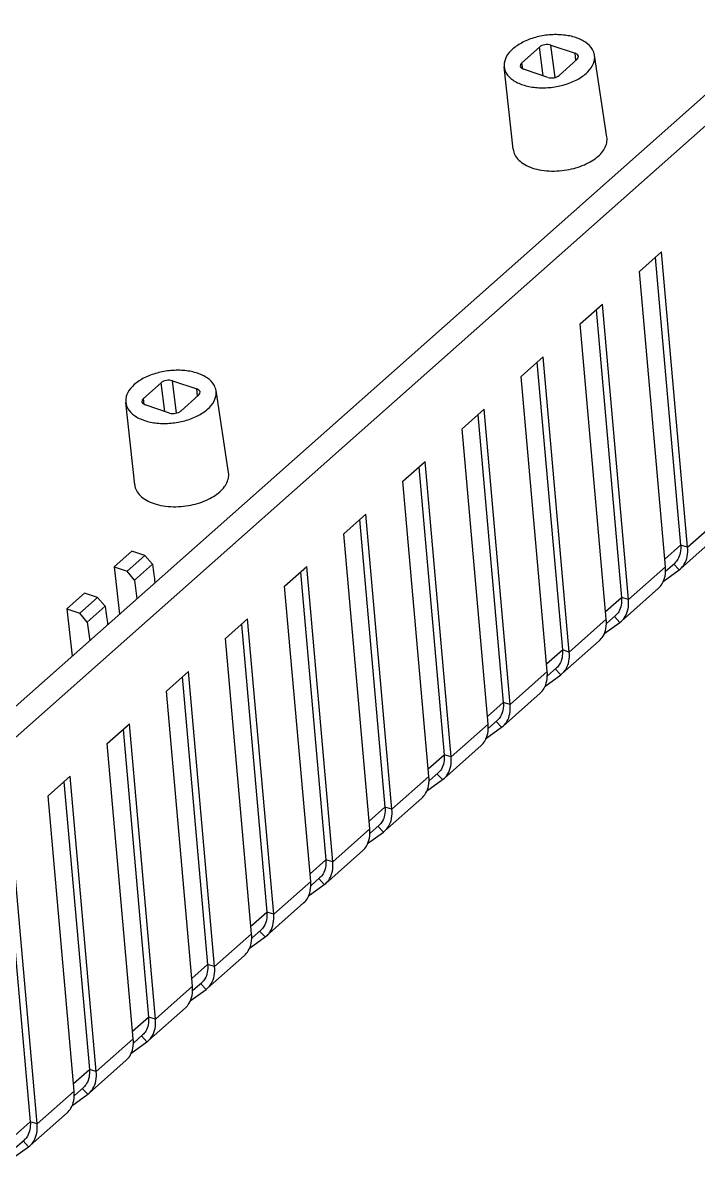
# Model space of a CAD drawing. Header units: millimetres. Extents: x 1518 to 2058, y 69 to 444.
# Drawn here: x 1795.57 to 1812.98, y 110.69 to 139.94 of the extents above; entities that cross this region are included whole.
import ezdxf

# ---------------------------------------------------------------- set-up
doc = ezdxf.new("R2010")
doc.units = ezdxf.units.MM
doc.layers.add('06___PRT_ALL_SURFS', color=7, linetype='Continuous')

# ---------------------------------------------------------------- blocks, each defined once
blk = doc.blocks.new('*u40')
at = {"color": 7, "linetype": 'Continuous'}
for p, q in [((46.025, 43.4), (-12.501, -8.496)), ((-9.924, -5.292), (41.942, 40.699)), ((14.895, 22.245), (15.619, 22.003)), ((15.022, 21.288), (14.895, 22.245)), ((14.036, 21.72), (14.562, 22.186)), ((14.675, 21.335), (14.562, 22.186)), ((15.641, 21.786), (15.619, 22.003)), ((16.561, 19.522), (16.192, 21.951)), ((13.78, 19.16), (13.514, 21.602)), ((14.064, 21.544), (14.036, 21.72)), ((15.672, 21.814), (15.147, 21.348)), ((14.813, 21.288), (14.089, 21.531)), ((2.822, 11.776), (3.348, 12.242)), ((3.46, 11.391), (3.348, 12.242)), ((3.681, 12.301), (4.405, 12.059)), ((3.808, 11.344), (3.681, 12.301)), ((4.458, 11.87), (3.932, 11.404)), ((4.427, 11.842), (4.405, 12.059)), ((5.346, 9.578), (4.977, 12.007)), ((2.565, 9.216), (2.3, 11.658)), ((2.85, 11.6), (2.822, 11.776)), ((3.599, 11.344), (2.875, 11.587)), ((2.481, 7.25), (1.955, 6.784)), ((2.341, 6.654), (2.867, 7.121)), ((2.867, 7.121), (2.481, 7.25)), ((2.867, 7.121), (3.088, 6.862)), ((1.955, 6.784), (2.341, 6.654)), ((1.955, 6.784), (2.116, 5.384)), ((2.56, 6.393), (3.088, 6.862)), ((2.56, 6.393), (2.341, 6.654)), ((2.56, 6.393), (2.633, 5.842)), ((1.079, 6.007), (0.553, 5.541)), ((0.94, 5.411), (1.465, 5.878)), ((1.465, 5.878), (1.079, 6.007)), ((1.465, 5.878), (1.687, 5.619)), ((0.553, 5.541), (0.94, 5.411)), ((0.553, 5.541), (0.714, 4.141)), ((1.159, 5.15), (0.94, 5.411)), ((1.159, 5.15), (1.687, 5.619)), ((1.159, 5.15), (1.231, 4.599))]:
    blk.add_line(p, q, dxfattribs=at)
for centre, ratio, start_param, end_param in [((14.755, 22.121), 0.574213, 0.86858, 2.439072), ((15.479, 21.879), 0.573868, 5.580869, 7.151361), ((14.229, 21.655), 0.573868, 2.439276, 4.009768), ((14.954, 21.413), 0.574213, -2.273013, -0.702521), ((3.541, 12.177), 0.574213, 0.86858, 2.439072), ((4.265, 11.935), 0.573868, 5.580869, 7.151361), ((3.015, 11.711), 0.573868, 2.439276, 4.009768), ((3.739, 11.469), 0.574213, -2.273013, -0.702521)]:
    blk.add_ellipse(centre, major_axis=(0.238, 0.031), ratio=ratio, start_param=start_param, end_param=end_param, dxfattribs=at)
for points, start_tangent, end_tangent in [([(16.191, 21.95), (16.132, 22.117), (15.939, 22.32), (15.643, 22.466), (15.27, 22.544), (14.851, 22.546), (14.441, 22.473), (14.063, 22.328), (13.768, 22.13)], (-0.156541, 0.987671), (-0.748212, -0.663459)), ([(13.768, 22.13), (13.578, 21.897), (13.512, 21.648), (13.515, 21.602)], (-0.748212, -0.663459), (0.114909, -0.993376)), ([(15.941, 21.403), (16.131, 21.636), (16.197, 21.885), (16.191, 21.95)], (0.748212, 0.663459), (-0.156541, 0.987671)), ([(13.515, 21.602), (13.577, 21.416), (13.769, 21.214), (14.066, 21.068), (14.439, 20.99), (14.858, 20.988), (15.267, 21.061), (15.645, 21.206), (15.941, 21.403)], (0.114909, -0.993376), (0.748212, 0.663459)), ([(16.3, 18.953), (16.441, 19.107), (16.53, 19.266), (16.565, 19.428), (16.561, 19.521)], (0.748212, 0.663459), (-0.148203, 0.988957)), ([(13.78, 19.16), (13.798, 19.073), (13.879, 18.915), (14.027, 18.769), (14.233, 18.651), (14.482, 18.567), (14.769, 18.521), (15.074, 18.515), (15.37, 18.547), (15.643, 18.61), (15.892, 18.701), (16.113, 18.815), (16.3, 18.953)], (0.106786, -0.994282), (0.748212, 0.663459)), ([(4.977, 12.006), (4.917, 12.174), (4.725, 12.376), (4.428, 12.522), (4.055, 12.6), (3.637, 12.602), (3.227, 12.529), (2.849, 12.384), (2.553, 12.186)], (-0.156541, 0.987671), (-0.748212, -0.663459)), ([(2.553, 12.186), (2.363, 11.953), (2.298, 11.704), (2.3, 11.658)], (-0.748212, -0.663459), (0.114909, -0.993376)), ([(4.726, 11.459), (4.916, 11.693), (4.982, 11.941), (4.977, 12.006)], (0.748212, 0.663459), (-0.156541, 0.987671)), ([(2.3, 11.658), (2.363, 11.472), (2.555, 11.27), (2.851, 11.124), (3.224, 11.046), (3.643, 11.044), (4.053, 11.117), (4.431, 11.262), (4.726, 11.459)], (0.114909, -0.993376), (0.748212, 0.663459)), ([(5.086, 9.009), (5.227, 9.163), (5.316, 9.322), (5.351, 9.484), (5.346, 9.577)], (0.748212, 0.663459), (-0.148203, 0.988957)), ([(2.565, 9.216), (2.583, 9.129), (2.665, 8.971), (2.812, 8.825), (3.019, 8.707), (3.268, 8.623), (3.555, 8.577), (3.86, 8.571), (4.156, 8.603), (4.429, 8.666), (4.678, 8.757), (4.899, 8.871), (5.086, 9.009)], (0.106786, -0.994282), (0.748212, 0.663459)), ([(3.088, 6.862), (3.131, 6.559), (3.165, 6.314)], (0.144023, -0.989574), (0.141233, -0.989976)), ([(1.687, 5.619), (1.729, 5.316), (1.763, 5.071)], (0.144023, -0.989574), (0.141233, -0.989976))]:
    blk.add_spline(points, degree=3, dxfattribs=dict(at, start_tangent=start_tangent, end_tangent=end_tangent))
at = {"layer": '06___PRT_ALL_SURFS', "color": 7, "linetype": 'Continuous'}
for p, q in [((17.522, 15.537), (18.178, 16.119)), ((17.991, 15.954), (18.743, 7.433)), ((18.949, 7.371), (18.178, 16.119)), ((18.294, 6.789), (17.522, 15.537)), ((15.77, 13.984), (16.425, 14.565)), ((17.197, 5.817), (16.425, 14.565)), ((16.239, 14.4), (16.991, 5.879)), ((16.542, 5.236), (15.77, 13.984)), ((14.018, 12.43), (14.673, 13.011)), ((14.487, 12.846), (15.239, 4.325)), ((15.445, 4.263), (14.673, 13.011)), ((14.79, 3.682), (14.018, 12.43)), ((12.266, 10.876), (12.921, 11.457)), ((13.693, 2.709), (12.921, 11.457)), ((12.735, 11.292), (13.487, 2.771)), ((13.037, 2.128), (12.266, 10.876)), ((10.513, 9.322), (11.169, 9.904)), ((11.94, 1.156), (11.169, 9.904)), ((10.983, 9.739), (11.734, 1.218)), ((11.285, 0.574), (10.513, 9.322)), ((8.761, 7.769), (9.416, 8.35)), ((9.23, 8.185), (9.982, -0.336)), ((10.188, -0.398), (9.416, 8.35)), ((18.949, 7.371), (20.046, 8.343)), ((9.533, -0.979), (8.761, 7.769)), ((18.274, 7.017), (18.743, 7.433)), ((19.837, 7.704), (18.741, 6.731)), ((18.949, 7.371), (18.743, 7.433)), ((7.009, 6.215), (7.664, 6.796)), ((8.436, -1.952), (7.664, 6.796)), ((17.197, 5.817), (18.294, 6.789)), ((18.3, 6.662), (18.569, 6.9)), ((18.697, 6.696), (18.532, 6.871)), ((18.697, 6.696), (18.741, 6.731)), ((7.478, 6.631), (8.23, -1.89)), ((18.222, 6.354), (18.697, 6.696)), ((7.781, -2.533), (7.009, 6.215)), ((18.085, 6.15), (16.988, 5.178)), ((16.522, 5.463), (16.991, 5.879)), ((17.197, 5.817), (16.991, 5.879)), ((5.257, 4.661), (5.912, 5.242)), ((5.726, 5.077), (6.478, -3.444)), ((6.684, -3.506), (5.912, 5.242)), ((15.445, 4.263), (16.542, 5.236)), ((16.47, 4.8), (16.944, 5.142)), ((16.548, 5.108), (16.817, 5.346)), ((16.944, 5.142), (16.78, 5.317)), ((16.944, 5.142), (16.988, 5.178)), ((6.028, -4.087), (5.257, 4.661)), ((16.333, 4.597), (15.236, 3.624)), ((14.77, 3.909), (15.239, 4.325)), ((15.445, 4.263), (15.239, 4.325)), ((14.796, 3.554), (15.065, 3.793)), ((15.192, 3.589), (15.028, 3.763)), ((3.504, 3.107), (4.16, 3.689)), ((3.974, 3.524), (4.725, -4.997)), ((4.932, -5.059), (4.16, 3.689)), ((13.693, 2.709), (14.79, 3.682)), ((14.718, 3.246), (15.192, 3.589)), ((15.192, 3.589), (15.236, 3.624)), ((4.276, -5.64), (3.504, 3.107)), ((14.581, 3.043), (13.484, 2.07)), ((13.017, 2.355), (13.487, 2.771)), ((13.693, 2.709), (13.487, 2.771)), ((1.752, 1.554), (2.408, 2.135)), ((3.179, -6.613), (2.408, 2.135)), ((11.94, 1.156), (13.037, 2.128)), ((12.966, 1.692), (13.44, 2.035)), ((13.043, 2), (13.312, 2.239)), ((13.44, 2.035), (13.276, 2.209)), ((13.44, 2.035), (13.484, 2.07)), ((2.221, 1.97), (2.973, -6.551)), ((2.524, -7.194), (1.752, 1.554)), ((12.829, 1.489), (11.732, 0.516)), ((11.265, 0.802), (11.734, 1.218)), ((11.94, 1.156), (11.734, 1.218)), ((11.291, 0.447), (11.56, 0.685)), ((0, 0), (0.655, 0.581)), ((0.469, 0.416), (1.221, -8.105)), ((1.427, -8.167), (0.655, 0.581)), ((10.188, -0.398), (11.285, 0.574)), ((11.213, 0.139), (11.688, 0.481)), ((11.688, 0.481), (11.523, 0.656)), ((11.688, 0.481), (11.732, 0.516)), ((0.772, -8.748), (0, 0)), ((9.513, -0.752), (9.982, -0.336)), ((11.076, -0.065), (9.979, -1.037)), ((10.188, -0.398), (9.982, -0.336)), ((-0.325, -9.721), (-1.097, -0.973)), ((8.436, -1.952), (9.533, -0.979)), ((9.539, -1.107), (9.808, -0.869)), ((9.935, -1.073), (9.771, -0.898)), ((-1.283, -1.138), (-0.531, -9.659)), ((9.461, -1.415), (9.935, -1.073)), ((9.935, -1.073), (9.979, -1.037)), ((9.324, -1.618), (8.227, -2.591)), ((7.761, -2.306), (8.23, -1.89)), ((8.436, -1.952), (8.23, -1.89)), ((6.684, -3.506), (7.781, -2.533)), ((7.709, -2.969), (8.183, -2.626)), ((7.787, -2.661), (8.056, -2.422)), ((8.183, -2.626), (8.019, -2.452)), ((8.183, -2.626), (8.227, -2.591)), ((7.572, -3.172), (6.475, -4.145)), ((6.008, -3.86), (6.478, -3.444)), ((6.684, -3.506), (6.478, -3.444)), ((6.035, -4.215), (6.303, -3.976)), ((6.431, -4.18), (6.267, -4.006)), ((4.932, -5.059), (6.028, -4.087)), ((5.957, -4.523), (6.431, -4.18)), ((6.431, -4.18), (6.475, -4.145)), ((4.256, -5.413), (4.725, -4.997)), ((5.82, -4.726), (4.723, -5.699)), ((4.932, -5.059), (4.725, -4.997)), ((3.179, -6.613), (4.276, -5.64)), ((4.282, -5.768), (4.551, -5.53)), ((4.679, -5.734), (4.515, -5.559)), ((4.679, -5.734), (4.723, -5.699)), ((4.204, -6.076), (4.679, -5.734)), ((4.067, -6.28), (2.97, -7.252)), ((2.504, -6.967), (2.973, -6.551)), ((3.179, -6.613), (2.973, -6.551)), ((1.427, -8.167), (2.524, -7.194)), ((2.452, -7.63), (2.926, -7.288)), ((2.53, -7.322), (2.799, -7.084)), ((2.926, -7.288), (2.762, -7.113)), ((2.926, -7.288), (2.97, -7.252)), ((2.315, -7.833), (1.218, -8.806)), ((0.752, -8.521), (1.221, -8.105)), ((1.427, -8.167), (1.221, -8.105)), ((0.778, -8.876), (1.047, -8.637)), ((1.174, -8.841), (1.01, -8.667)), ((-0.325, -9.721), (0.772, -8.748)), ((0.7, -9.184), (1.174, -8.841)), ((1.174, -8.841), (1.218, -8.806)), ((0.563, -9.387), (-0.534, -10.36)), ((-1, -10.075), (-0.531, -9.659)), ((-0.325, -9.721), (-0.531, -9.659)), ((-1.052, -10.738), (-0.578, -10.395)), ((-0.974, -10.43), (-0.705, -10.191)), ((-0.578, -10.395), (-0.742, -10.221)), ((-0.578, -10.395), (-0.534, -10.36))]:
    blk.add_line(p, q, dxfattribs=at)
for points, start_tangent, end_tangent in [([(18.743, 7.433), (18.733, 7.203), (18.661, 7.011), (18.569, 6.9)], (0.087886, -0.996131), (-0.746502, -0.665383)), ([(18.74, 6.731), (18.851, 6.865), (18.938, 7.095), (18.95, 7.37)], (0.746502, 0.665384), (-0.087886, 0.996131)), ([(18.085, 6.15), (18.196, 6.284), (18.282, 6.514), (18.294, 6.789)], (0.746503, 0.665382), (-0.087886, 0.996131)), ([(16.991, 5.879), (16.981, 5.649), (16.909, 5.458), (16.817, 5.346)], (0.087886, -0.996131), (-0.746502, -0.665383)), ([(16.988, 5.178), (17.099, 5.311), (17.185, 5.541), (17.197, 5.817)], (0.746502, 0.665384), (-0.087886, 0.996131)), ([(16.333, 4.597), (16.444, 4.73), (16.53, 4.96), (16.542, 5.236)], (0.746503, 0.665382), (-0.087886, 0.996131)), ([(15.239, 4.325), (15.229, 4.095), (15.157, 3.904), (15.065, 3.793)], (0.087886, -0.996131), (-0.746502, -0.665383)), ([(15.236, 3.624), (15.347, 3.758), (15.433, 3.987), (15.445, 4.263)], (0.746502, 0.665384), (-0.087886, 0.996131)), ([(14.581, 3.043), (14.692, 3.176), (14.778, 3.406), (14.79, 3.682)], (0.746503, 0.665382), (-0.087886, 0.996131)), ([(13.487, 2.771), (13.477, 2.542), (13.405, 2.35), (13.312, 2.239)], (0.087886, -0.996131), (-0.746502, -0.665383)), ([(13.484, 2.07), (13.595, 2.204), (13.681, 2.434), (13.693, 2.709)], (0.746502, 0.665384), (-0.087886, 0.996131)), ([(12.828, 1.489), (12.939, 1.623), (13.026, 1.852), (13.038, 2.128)], (0.746503, 0.665382), (-0.087886, 0.996131)), ([(11.734, 1.218), (11.724, 0.988), (11.653, 0.796), (11.56, 0.685)], (0.087886, -0.996131), (-0.746502, -0.665383)), ([(11.732, 0.516), (11.843, 0.65), (11.929, 0.88), (11.941, 1.156)], (0.746502, 0.665384), (-0.087886, 0.996131)), ([(11.076, -0.065), (11.187, 0.069), (11.273, 0.299), (11.285, 0.574)], (0.746503, 0.665382), (-0.087886, 0.996131)), ([(9.982, -0.336), (9.972, -0.566), (9.9, -0.757), (9.808, -0.869)], (0.087886, -0.996131), (-0.746502, -0.665383)), ([(9.979, -1.037), (10.09, -0.904), (10.177, -0.674), (10.188, -0.398)], (0.746502, 0.665384), (-0.087886, 0.996131)), ([(9.324, -1.618), (9.435, -1.485), (9.521, -1.255), (9.533, -0.979)], (0.746503, 0.665382), (-0.087886, 0.996131)), ([(8.23, -1.89), (8.22, -2.12), (8.148, -2.311), (8.056, -2.422)], (0.087886, -0.996131), (-0.746502, -0.665383)), ([(8.227, -2.591), (8.338, -2.457), (8.424, -2.228), (8.436, -1.952)], (0.746502, 0.665384), (-0.087886, 0.996131)), ([(7.572, -3.172), (7.683, -3.039), (7.769, -2.809), (7.781, -2.533)], (0.746503, 0.665382), (-0.087886, 0.996131)), ([(6.478, -3.444), (6.468, -3.673), (6.396, -3.865), (6.303, -3.976)], (0.087886, -0.996131), (-0.746502, -0.665383)), ([(6.475, -4.145), (6.586, -4.011), (6.672, -3.781), (6.684, -3.506)], (0.746502, 0.665384), (-0.087886, 0.996131)), ([(5.82, -4.726), (5.931, -4.592), (6.017, -4.363), (6.029, -4.087)], (0.746503, 0.665382), (-0.087886, 0.996131)), ([(4.725, -4.997), (4.715, -5.227), (4.644, -5.419), (4.551, -5.53)], (0.087886, -0.996131), (-0.746502, -0.665383)), ([(4.723, -5.699), (4.834, -5.565), (4.92, -5.335), (4.932, -5.059)], (0.746502, 0.665384), (-0.087886, 0.996131)), ([(4.067, -6.28), (4.178, -6.146), (4.264, -5.916), (4.276, -5.641)], (0.746503, 0.665382), (-0.087886, 0.996131)), ([(2.973, -6.551), (2.963, -6.781), (2.891, -6.972), (2.799, -7.084)], (0.087886, -0.996131), (-0.746502, -0.665383)), ([(2.97, -7.252), (3.081, -7.119), (3.168, -6.889), (3.18, -6.613)], (0.746502, 0.665384), (-0.087886, 0.996131)), ([(2.315, -7.833), (2.426, -7.7), (2.512, -7.47), (2.524, -7.194)], (0.746503, 0.665382), (-0.087886, 0.996131)), ([(1.221, -8.105), (1.211, -8.335), (1.139, -8.526), (1.047, -8.637)], (0.087886, -0.996131), (-0.746502, -0.665383)), ([(1.218, -8.806), (1.329, -8.672), (1.415, -8.443), (1.427, -8.167)], (0.746502, 0.665384), (-0.087886, 0.996131)), ([(0.563, -9.387), (0.674, -9.254), (0.76, -9.024), (0.772, -8.748)], (0.746503, 0.665382), (-0.087886, 0.996131)), ([(-0.531, -9.659), (-0.541, -9.888), (-0.613, -10.08), (-0.706, -10.191)], (0.087886, -0.996131), (-0.746502, -0.665383)), ([(-0.534, -10.36), (-0.423, -10.226), (-0.337, -9.996), (-0.325, -9.721)], (0.746502, 0.665384), (-0.087886, 0.996131))]:
    blk.add_spline(points, degree=3, dxfattribs=dict(at, start_tangent=start_tangent, end_tangent=end_tangent))

msp = doc.modelspace()

# ---------------------------------------------------------------- block references
at = {"xscale": 0.8693999999999998, "yscale": 0.8693999999999998, "zscale": 0.8693999999999998}
msp.add_blockref('*u40', (1796.23, 120.02), dxfattribs=at)

doc.saveas('drawing.dxf')
